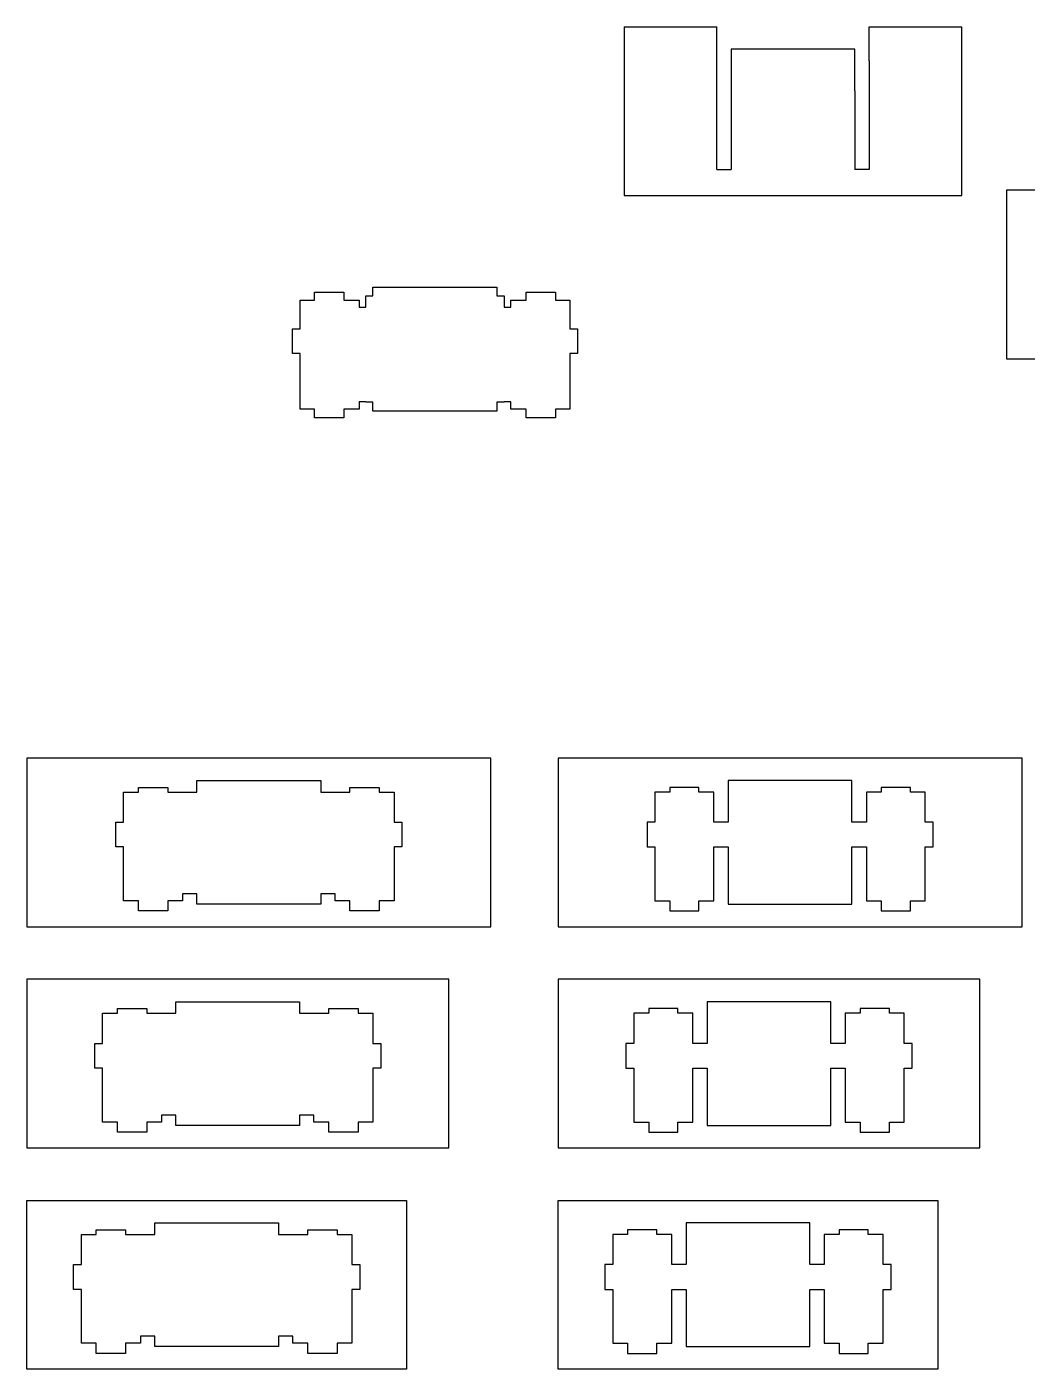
# Model space of a CAD drawing. Header units: millimetres. Extents: x -489 to 574, y -241 to 530.
# Drawn here: x -328.1 to -215.2, y 355.8 to 507.5 of the extents above; entities that cross this region are included whole.
import ezdxf

# ---------------------------------------------------------------- set-up
doc = ezdxf.new("R2010")
doc.units = ezdxf.units.MM
doc.layers.add('01_线宽0.15', color=7, linetype='Continuous')

msp = doc.modelspace()

# ---------------------------------------------------------------- linework, layer by layer
for p, q in [((-260.7, 507.47), (-250.26, 507.47)), ((-250.26, 503.63), (-250.26, 507.47)), ((-233.04, 503.63), (-233.04, 507.47)), ((-233.04, 507.47), (-222.6, 507.47)), ((-250.26, 497.43), (-250.26, 500.23)), ((-248.64, 500.23), (-248.64, 497.43)), ((-234.67, 500.23), (-234.67, 497.43)), ((-233.04, 500.23), (-233.04, 497.43)), ((-248.64, 497.43), (-248.64, 491.34)), ((-234.67, 497.43), (-234.67, 491.34)), ((-250.26, 491.34), (-248.64, 491.34)), ((-233.04, 491.34), (-234.67, 491.34))]:
    msp.add_line(p, q)
at = {"color": 0}
for p, q in [((-289.07, 477.06), (-289.07, 478.06)), ((-289.07, 478.06), (-275.07, 478.06)), ((-275.07, 478.06), (-275.07, 477.06)), ((-297.29, 473.36), (-297.29, 476.59)), ((-297.29, 476.59), (-295.67, 476.59)), ((-295.67, 476.59), (-295.67, 477.51)), ((-295.67, 477.51), (-292.37, 477.51)), ((-292.37, 477.51), (-292.37, 476.59)), ((-292.37, 476.59), (-290.64, 476.59)), ((-290.64, 476.59), (-290.64, 475.79)), ((-289.87, 475.79), (-289.87, 477.06)), ((-289.87, 477.06), (-289.07, 477.06)), ((-275.07, 477.06), (-274.27, 477.06)), ((-274.27, 477.06), (-274.27, 475.79)), ((-273.49, 475.79), (-273.49, 476.59)), ((-273.49, 476.59), (-271.77, 476.59)), ((-271.77, 476.59), (-271.77, 477.51)), ((-271.77, 477.51), (-268.47, 477.51)), ((-268.47, 477.51), (-268.47, 476.59)), ((-268.47, 476.59), (-266.84, 476.59)), ((-266.84, 476.59), (-266.84, 473.36)), ((-290.64, 475.79), (-289.87, 475.79)), ((-274.27, 475.79), (-273.49, 475.79)), ((-298.17, 470.56), (-298.17, 473.36)), ((-298.17, 473.36), (-297.29, 473.36)), ((-266.84, 473.36), (-265.97, 473.36)), ((-265.97, 473.36), (-265.97, 470.56)), ((-297.29, 470.56), (-298.17, 470.56)), ((-297.29, 464.29), (-297.29, 470.56)), ((-266.84, 470.56), (-266.84, 464.29)), ((-265.97, 470.56), (-266.84, 470.56)), ((-295.67, 464.29), (-297.29, 464.29)), ((-295.67, 463.31), (-295.67, 464.29)), ((-290.64, 464.29), (-292.37, 464.29)), ((-292.37, 464.29), (-292.37, 463.31)), ((-289.87, 465.09), (-290.64, 465.09)), ((-290.64, 465.09), (-290.64, 464.29)), ((-289.87, 465.06), (-289.87, 465.09)), ((-289.07, 465.06), (-289.87, 465.06)), ((-289.07, 464.06), (-289.07, 465.06)), ((-275.07, 464.06), (-289.07, 464.06)), ((-274.27, 465.06), (-275.07, 465.06)), ((-275.07, 465.06), (-275.07, 464.06)), ((-273.49, 465.09), (-274.27, 465.09)), ((-274.27, 465.09), (-274.27, 465.06)), ((-273.49, 464.29), (-273.49, 465.09)), ((-271.77, 464.29), (-273.49, 464.29)), ((-271.77, 463.31), (-271.77, 464.29)), ((-266.84, 464.29), (-268.47, 464.29)), ((-268.47, 464.29), (-268.47, 463.31)), ((-292.37, 463.31), (-295.67, 463.31)), ((-268.47, 463.31), (-271.77, 463.31))]:
    msp.add_line(p, q, dxfattribs=at)
at = {"layer": '01_线宽0.15'}
for p, q in [((-260.7, 507.47), (-260.7, 488.42)), ((-222.6, 488.42), (-222.6, 507.47)), ((-250.26, 500.23), (-250.26, 503.63)), ((-234.67, 504.93), (-248.64, 504.93)), ((-248.64, 504.93), (-248.64, 500.23)), ((-234.67, 500.23), (-234.67, 504.93)), ((-233.04, 503.63), (-233.04, 500.23)), ((-250.26, 491.34), (-250.26, 497.43)), ((-233.04, 497.43), (-233.04, 491.34)), ((-260.7, 488.42), (-222.6, 488.42)), ((-217.54, 489.02), (-217.54, 469.97)), ((-179.44, 489.02), (-217.54, 489.02)), ((-217.54, 469.97), (-179.44, 469.97)), ((-328.15, 424.85), (-328.15, 405.8)), ((-275.76, 424.85), (-328.15, 424.85)), ((-275.76, 405.8), (-275.76, 424.85)), ((-268.17, 424.85), (-268.17, 405.8)), ((-215.78, 424.85), (-268.17, 424.85)), ((-215.78, 405.8), (-215.78, 424.85)), ((-308.94, 422.31), (-294.97, 422.31)), ((-308.94, 421.01), (-308.94, 422.31)), ((-294.97, 422.31), (-294.97, 421.01)), ((-234.99, 422.31), (-248.96, 422.31)), ((-248.96, 422.31), (-248.96, 417.61)), ((-234.99, 417.61), (-234.99, 422.31)), ((-317.22, 417.61), (-317.22, 421.01)), ((-317.22, 421.01), (-315.55, 421.01)), ((-315.55, 421.01), (-315.55, 421.55)), ((-315.55, 421.55), (-312.24, 421.55)), ((-312.24, 421.55), (-312.24, 421.01)), ((-312.24, 421.01), (-308.94, 421.01)), ((-294.97, 421.01), (-291.67, 421.01)), ((-291.67, 421.01), (-291.67, 421.55)), ((-291.67, 421.55), (-288.37, 421.55)), ((-288.37, 421.55), (-288.37, 421.01)), ((-288.37, 421.01), (-286.69, 421.01)), ((-286.69, 421.01), (-286.69, 417.61)), ((-255.56, 421.01), (-257.24, 421.01)), ((-257.24, 421.01), (-257.24, 417.61)), ((-255.56, 421.55), (-255.56, 421.01)), ((-252.26, 421.55), (-255.56, 421.55)), ((-252.26, 421.01), (-252.26, 421.55)), ((-250.58, 421.01), (-252.26, 421.01)), ((-250.58, 417.61), (-250.58, 421.01)), ((-231.68, 421.01), (-233.36, 421.01)), ((-233.36, 421.01), (-233.36, 417.61)), ((-228.38, 421.55), (-231.68, 421.55)), ((-231.68, 421.55), (-231.68, 421.01)), ((-228.38, 421.01), (-228.38, 421.55)), ((-226.71, 421.01), (-228.38, 421.01)), ((-226.71, 417.61), (-226.71, 421.01)), ((-318.11, 414.81), (-318.11, 417.61)), ((-318.11, 417.61), (-317.22, 417.61)), ((-286.69, 417.61), (-285.8, 417.61)), ((-285.8, 417.61), (-285.8, 414.81)), ((-257.24, 417.61), (-258.13, 417.61)), ((-258.13, 417.61), (-258.13, 414.81)), ((-248.96, 417.61), (-250.58, 417.61)), ((-233.36, 417.61), (-234.99, 417.61)), ((-225.82, 417.61), (-226.71, 417.61)), ((-225.82, 414.81), (-225.82, 417.61)), ((-317.22, 414.81), (-318.11, 414.81)), ((-317.22, 408.72), (-317.22, 414.81)), ((-285.8, 414.81), (-286.69, 414.81)), ((-286.69, 414.81), (-286.69, 408.72)), ((-258.13, 414.81), (-257.24, 414.81)), ((-257.24, 414.81), (-257.24, 408.72)), ((-250.58, 408.72), (-250.58, 414.81)), ((-250.58, 414.81), (-248.96, 414.81)), ((-248.96, 414.81), (-248.96, 408.34)), ((-234.99, 408.34), (-234.99, 414.81)), ((-234.99, 414.81), (-233.36, 414.81)), ((-233.36, 414.81), (-233.36, 408.72)), ((-226.71, 408.72), (-226.71, 414.81)), ((-226.71, 414.81), (-225.82, 414.81)), ((-308.94, 409.51), (-310.57, 409.51)), ((-310.57, 409.51), (-310.57, 408.72)), ((-308.94, 408.34), (-308.94, 409.51)), ((-293.35, 409.51), (-294.97, 409.51)), ((-294.97, 409.51), (-294.97, 408.34)), ((-293.35, 408.72), (-293.35, 409.51)), ((-315.55, 408.72), (-317.22, 408.72)), ((-315.55, 407.58), (-315.55, 408.72)), ((-310.57, 408.72), (-312.24, 408.72)), ((-312.24, 408.72), (-312.24, 407.58)), ((-294.97, 408.34), (-308.94, 408.34)), ((-291.67, 408.72), (-293.35, 408.72)), ((-291.67, 407.58), (-291.67, 408.72)), ((-286.69, 408.72), (-288.37, 408.72)), ((-288.37, 408.72), (-288.37, 407.58)), ((-257.24, 408.72), (-255.56, 408.72)), ((-255.56, 408.72), (-255.56, 407.58)), ((-252.26, 407.58), (-252.26, 408.72)), ((-252.26, 408.72), (-250.58, 408.72)), ((-248.96, 408.34), (-234.99, 408.34)), ((-233.36, 408.72), (-231.68, 408.72)), ((-231.68, 408.72), (-231.68, 407.58)), ((-228.38, 407.58), (-228.38, 408.72)), ((-228.38, 408.72), (-226.71, 408.72)), ((-312.24, 407.58), (-315.55, 407.58)), ((-288.37, 407.58), (-291.67, 407.58)), ((-255.56, 407.58), (-252.26, 407.58)), ((-231.68, 407.58), (-228.38, 407.58)), ((-328.15, 405.8), (-275.76, 405.8)), ((-268.17, 405.8), (-215.78, 405.8)), ((-328.15, 399.86), (-328.15, 380.81)), ((-280.52, 399.86), (-328.15, 399.86)), ((-280.52, 380.81), (-280.52, 399.86)), ((-268.17, 399.86), (-268.17, 380.81)), ((-220.54, 399.86), (-268.17, 399.86)), ((-220.54, 380.81), (-220.54, 399.86)), ((-319.6, 392.62), (-319.6, 396.02)), ((-319.6, 396.02), (-317.93, 396.02)), ((-317.93, 396.02), (-317.93, 396.56)), ((-317.93, 396.56), (-314.62, 396.56)), ((-314.62, 396.56), (-314.62, 396.02)), ((-314.62, 396.02), (-311.32, 396.02)), ((-311.32, 397.32), (-297.35, 397.32)), ((-311.32, 396.02), (-311.32, 397.32)), ((-297.35, 397.32), (-297.35, 396.02)), ((-297.35, 396.02), (-294.05, 396.02)), ((-294.05, 396.02), (-294.05, 396.56)), ((-294.05, 396.56), (-290.75, 396.56)), ((-290.75, 396.56), (-290.75, 396.02)), ((-290.75, 396.02), (-289.07, 396.02)), ((-289.07, 396.02), (-289.07, 392.62)), ((-257.94, 396.02), (-259.62, 396.02)), ((-259.62, 396.02), (-259.62, 392.62)), ((-257.94, 396.56), (-257.94, 396.02)), ((-254.64, 396.56), (-257.94, 396.56)), ((-254.64, 396.02), (-254.64, 396.56)), ((-252.96, 396.02), (-254.64, 396.02)), ((-252.96, 392.62), (-252.96, 396.02)), ((-237.37, 397.32), (-251.34, 397.32)), ((-251.34, 397.32), (-251.34, 392.62)), ((-237.37, 392.62), (-237.37, 397.32)), ((-234.07, 396.02), (-235.74, 396.02)), ((-235.74, 396.02), (-235.74, 392.62)), ((-230.76, 396.56), (-234.07, 396.56)), ((-234.07, 396.56), (-234.07, 396.02)), ((-230.76, 396.02), (-230.76, 396.56)), ((-229.09, 396.02), (-230.76, 396.02)), ((-229.09, 392.62), (-229.09, 396.02)), ((-320.49, 389.82), (-320.49, 392.62)), ((-320.49, 392.62), (-319.6, 392.62)), ((-289.07, 392.62), (-288.18, 392.62)), ((-288.18, 392.62), (-288.18, 389.82)), ((-259.62, 392.62), (-260.51, 392.62)), ((-260.51, 392.62), (-260.51, 389.82)), ((-251.34, 392.62), (-252.96, 392.62)), ((-235.74, 392.62), (-237.37, 392.62)), ((-228.2, 392.62), (-229.09, 392.62)), ((-228.2, 389.82), (-228.2, 392.62)), ((-319.6, 389.82), (-320.49, 389.82)), ((-319.6, 383.73), (-319.6, 389.82)), ((-288.18, 389.82), (-289.07, 389.82)), ((-289.07, 389.82), (-289.07, 383.73)), ((-260.51, 389.82), (-259.62, 389.82)), ((-259.62, 389.82), (-259.62, 383.73)), ((-252.96, 383.73), (-252.96, 389.82)), ((-252.96, 389.82), (-251.34, 389.82)), ((-251.34, 389.82), (-251.34, 383.35)), ((-237.37, 383.35), (-237.37, 389.82)), ((-237.37, 389.82), (-235.74, 389.82)), ((-235.74, 389.82), (-235.74, 383.73)), ((-229.09, 383.73), (-229.09, 389.82)), ((-229.09, 389.82), (-228.2, 389.82)), ((-317.93, 383.73), (-319.6, 383.73)), ((-317.93, 382.59), (-317.93, 383.73)), ((-312.95, 383.73), (-314.62, 383.73)), ((-314.62, 383.73), (-314.62, 382.59)), ((-311.32, 384.52), (-312.95, 384.52)), ((-312.95, 384.52), (-312.95, 383.73)), ((-311.32, 383.35), (-311.32, 384.52)), ((-295.73, 384.52), (-297.35, 384.52)), ((-297.35, 384.52), (-297.35, 383.35)), ((-295.73, 383.73), (-295.73, 384.52)), ((-294.05, 383.73), (-295.73, 383.73)), ((-294.05, 382.59), (-294.05, 383.73)), ((-289.07, 383.73), (-290.75, 383.73)), ((-290.75, 383.73), (-290.75, 382.59)), ((-259.62, 383.73), (-257.94, 383.73)), ((-257.94, 383.73), (-257.94, 382.59)), ((-254.64, 382.59), (-254.64, 383.73)), ((-254.64, 383.73), (-252.96, 383.73)), ((-235.74, 383.73), (-234.07, 383.73)), ((-234.07, 383.73), (-234.07, 382.59)), ((-230.76, 382.59), (-230.76, 383.73)), ((-230.76, 383.73), (-229.09, 383.73)), ((-314.62, 382.59), (-317.93, 382.59)), ((-297.35, 383.35), (-311.32, 383.35)), ((-290.75, 382.59), (-294.05, 382.59)), ((-257.94, 382.59), (-254.64, 382.59)), ((-251.34, 383.35), (-237.37, 383.35)), ((-234.07, 382.59), (-230.76, 382.59)), ((-328.15, 380.81), (-280.52, 380.81)), ((-268.17, 380.81), (-220.54, 380.81)), ((-328.15, 355.82), (-328.15, 374.87)), ((-328.15, 374.87), (-285.29, 374.87)), ((-285.29, 374.87), (-285.29, 355.82)), ((-268.17, 355.82), (-268.17, 374.87)), ((-268.17, 374.87), (-225.3, 374.87)), ((-225.3, 374.87), (-225.3, 355.82)), ((-320.31, 371.03), (-320.31, 371.57)), ((-320.31, 371.57), (-317.01, 371.57)), ((-317.01, 371.57), (-317.01, 371.03)), ((-313.7, 372.33), (-299.73, 372.33)), ((-313.7, 371.03), (-313.7, 372.33)), ((-299.73, 372.33), (-299.73, 371.03)), ((-296.43, 371.03), (-296.43, 371.57)), ((-296.43, 371.57), (-293.13, 371.57)), ((-293.13, 371.57), (-293.13, 371.03)), ((-260.32, 371.57), (-260.32, 371.03)), ((-257.02, 371.57), (-260.32, 371.57)), ((-257.02, 371.03), (-257.02, 371.57)), ((-239.75, 372.33), (-253.72, 372.33)), ((-253.72, 372.33), (-253.72, 367.63)), ((-239.75, 367.63), (-239.75, 372.33)), ((-233.14, 371.57), (-236.45, 371.57)), ((-236.45, 371.57), (-236.45, 371.03)), ((-233.14, 371.03), (-233.14, 371.57)), ((-321.98, 367.63), (-321.98, 371.03)), ((-321.98, 371.03), (-320.31, 371.03)), ((-317.01, 371.03), (-313.7, 371.03)), ((-299.73, 371.03), (-296.43, 371.03)), ((-293.13, 371.03), (-291.45, 371.03)), ((-291.45, 371.03), (-291.45, 367.63)), ((-260.32, 371.03), (-262, 371.03)), ((-262, 371.03), (-262, 367.63)), ((-255.34, 371.03), (-257.02, 371.03)), ((-255.34, 367.63), (-255.34, 371.03)), ((-236.45, 371.03), (-238.12, 371.03)), ((-238.12, 371.03), (-238.12, 367.63)), ((-231.47, 371.03), (-233.14, 371.03)), ((-231.47, 367.63), (-231.47, 371.03)), ((-322.87, 364.83), (-322.87, 367.63)), ((-322.87, 367.63), (-321.98, 367.63)), ((-291.45, 367.63), (-290.56, 367.63)), ((-290.56, 367.63), (-290.56, 364.83)), ((-262, 367.63), (-262.89, 367.63)), ((-262.89, 367.63), (-262.89, 364.83)), ((-253.72, 367.63), (-255.34, 367.63)), ((-238.12, 367.63), (-239.75, 367.63)), ((-230.58, 367.63), (-231.47, 367.63)), ((-230.58, 364.83), (-230.58, 367.63)), ((-321.98, 364.83), (-322.87, 364.83)), ((-321.98, 358.74), (-321.98, 364.83)), ((-290.56, 364.83), (-291.45, 364.83)), ((-291.45, 364.83), (-291.45, 358.74)), ((-262.89, 364.83), (-262, 364.83)), ((-262, 364.83), (-262, 358.74)), ((-255.34, 358.74), (-255.34, 364.83)), ((-255.34, 364.83), (-253.72, 364.83)), ((-253.72, 364.83), (-253.72, 358.36)), ((-239.75, 358.36), (-239.75, 364.83)), ((-239.75, 364.83), (-238.12, 364.83)), ((-238.12, 364.83), (-238.12, 358.74)), ((-231.47, 358.74), (-231.47, 364.83)), ((-231.47, 364.83), (-230.58, 364.83)), ((-313.7, 359.53), (-315.33, 359.53)), ((-315.33, 359.53), (-315.33, 358.74)), ((-313.7, 358.36), (-313.7, 359.53)), ((-298.11, 359.53), (-299.73, 359.53)), ((-299.73, 359.53), (-299.73, 358.36)), ((-298.11, 358.74), (-298.11, 359.53)), ((-320.31, 358.74), (-321.98, 358.74)), ((-320.31, 357.6), (-320.31, 358.74)), ((-315.33, 358.74), (-317.01, 358.74)), ((-317.01, 358.74), (-317.01, 357.6)), ((-299.73, 358.36), (-313.7, 358.36)), ((-296.43, 358.74), (-298.11, 358.74)), ((-296.43, 357.6), (-296.43, 358.74)), ((-291.45, 358.74), (-293.13, 358.74)), ((-293.13, 358.74), (-293.13, 357.6)), ((-262, 358.74), (-260.32, 358.74)), ((-260.32, 358.74), (-260.32, 357.6)), ((-257.02, 357.6), (-257.02, 358.74)), ((-257.02, 358.74), (-255.34, 358.74)), ((-253.72, 358.36), (-239.75, 358.36)), ((-238.12, 358.74), (-236.45, 358.74)), ((-236.45, 358.74), (-236.45, 357.6)), ((-233.14, 357.6), (-233.14, 358.74)), ((-233.14, 358.74), (-231.47, 358.74)), ((-317.01, 357.6), (-320.31, 357.6)), ((-293.13, 357.6), (-296.43, 357.6)), ((-260.32, 357.6), (-257.02, 357.6)), ((-236.45, 357.6), (-233.14, 357.6)), ((-285.29, 355.82), (-328.15, 355.82)), ((-225.3, 355.82), (-268.17, 355.82))]:
    msp.add_line(p, q, dxfattribs=at)

doc.saveas('drawing.dxf')
